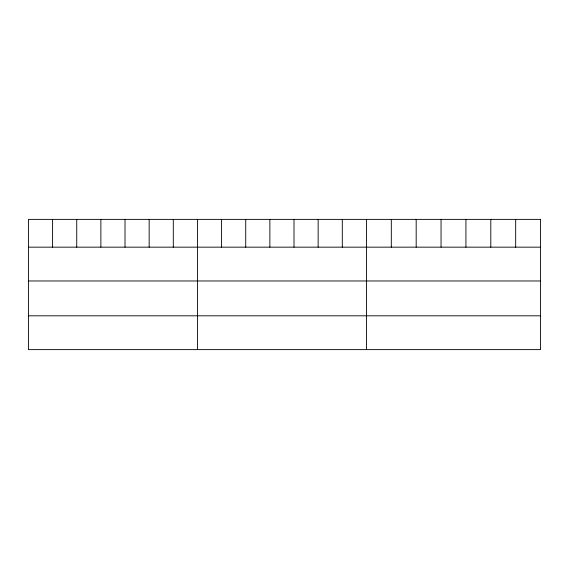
<?xml version="1.0" encoding="UTF-8"?>
<svg xmlns="http://www.w3.org/2000/svg" width="569" height="569" viewBox="0 0 569 569"><rect width="100%" height="100%" fill="white"/><g stroke="black" fill="none" stroke-linecap="round" stroke-linejoin="round"><path stroke-width="0.85" d="M28.45 247.159L540.55 247.159M28.45 280.972L540.55 280.972M28.45 315.809L540.55 315.809M515.678 219.378L515.678 247.159M490.805 219.378L490.805 247.159M465.933 219.378L465.933 247.159M441.053 219.378L441.053 247.159M416.181 219.378L416.181 247.159M391.308 219.378L391.308 247.159M366.436 219.378L366.436 349.622M342.296 219.378L342.296 247.159M318.149 219.378L318.149 247.159M294.009 219.378L294.009 247.159M269.87 219.378L269.87 247.159M245.73 219.378L245.73 247.159M221.583 219.378L221.583 247.159M197.443 219.378L197.443 349.622M173.303 219.378L173.303 247.159M149.156 219.378L149.156 247.159M125.016 219.378L125.016 247.159M100.877 219.378L100.877 247.159M76.737 219.378L76.737 247.159M52.59 219.378L52.59 247.159M540.55 219.378L28.45 219.378L28.45 349.622L540.55 349.622L540.55 219.378"/></g></svg>
